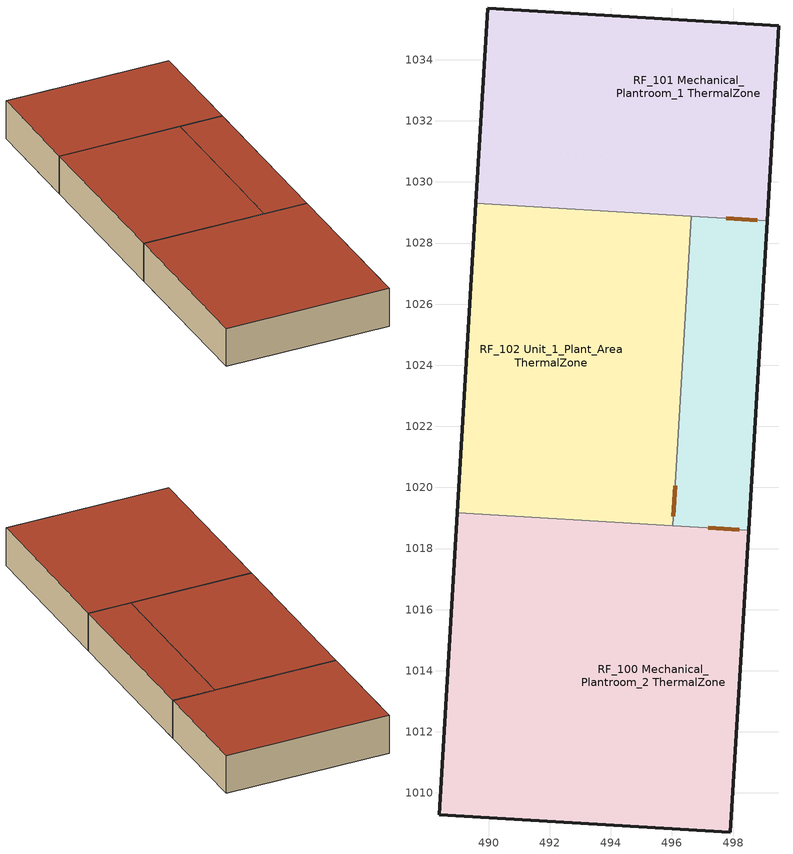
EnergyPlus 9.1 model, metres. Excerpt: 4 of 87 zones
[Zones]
RF_100 Mechanical_Plantroom_2 ThermalZone
 floor to 02_114 Office ThermalZone (Ceiling): 492.86,1018.94 498.5,1018.6 497.91,1008.72 492.27,1009.06 z30.25
 floor to 02_115 Office ThermalZone (Ceiling): 488.97,1019.17 492.86,1018.94 492.27,1009.06 488.38,1009.29 z30.25
 wall outside (Exterior Wall): 488.97,1019.17 488.38,1009.29 497.91,1008.72 498.5,1018.6 z30.25:32.55
 wall to RF_102 Unit_1_Plant_Area ThermalZone (Interior Wall): 496.03,1018.75 488.97,1019.17 z30.25:32.55
 wall to RF_103 Plant_Entrance ThermalZone (Interior Wall): 498.5,1018.6 496.03,1018.75 z30.25:32.55
 door inside: 498.2,1018.62 497.19,1018.68 z30.25:32.36
 roof outside (Roof): 488.38,1009.29 497.91,1008.72 498.5,1018.6 488.97,1019.17 z32.55
RF_101 Mechanical_Plantroom_1 ThermalZone
 floor to 02_104 Riser_2 ThermalZone (Ceiling): 496.73,1030.68 497.67,1030.62 497.57,1028.83 496.62,1028.88 z30.25
 floor to 02_109 Riser_1 ThermalZone (Ceiling): 496.82,1032.24 497.77,1032.19 497.67,1030.62 496.73,1030.68 z30.25
 floor to 02_110 Void ThermalZone (Ceiling): 497.63,1029.88 499.18,1029.78 499.11,1028.73 497.57,1028.83 z30.25
 floor to 02_111 Void ThermalZone (Ceiling): 497.73,1031.62 499.28,1031.53 499.18,1029.78 497.63,1029.88 z30.25
 floor to 02_112 Shared_Lobby_Entrance ThermalZone (Ceiling): 495.29,1032.34 496.82,1032.24 496.62,1028.88 495.09,1028.98 z30.25
 floor to 02_113 Office ThermalZone (Ceiling): 489.69,1031.1 495.2,1030.77 495.09,1028.98 489.58,1029.31 z30.25
 floor to 02_116 Unit_8_Office ThermalZone (Ceiling): 489.96,1035.7 493.86,1035.46 493.58,1030.87 489.69,1031.1 z30.25
 floor to 02_117 Unit_8_Office ThermalZone (Ceiling): 493.86,1035.46 499.5,1035.12 499.28,1031.53 497.73,1031.62 497.77,1032.19 496.82,1032.24 495.29,1032.34 495.2,1030.77 493.58,1030.87 z30.25
 wall outside (Exterior Wall): 499.11,1028.73 499.5,1035.12 489.96,1035.7 489.58,1029.31 z30.25:32.55
 wall to RF_102 Unit_1_Plant_Area ThermalZone (Interior Wall): 489.58,1029.31 496.64,1028.88 z30.25:32.55
 wall to RF_103 Plant_Entrance ThermalZone (Interior Wall): 496.64,1028.88 499.11,1028.73 z30.25:32.55
 door inside: 497.78,1028.82 498.79,1028.75 z30.25:32.36
 roof outside (Roof): 489.58,1029.31 499.11,1028.73 499.5,1035.12 489.96,1035.7 z32.55
RF_102 Unit_1_Plant_Area ThermalZone
 floor to 02_105 Riser_3 ThermalZone (Ceiling): 496.62,1028.88 496.64,1028.88 496.51,1026.74 496.49,1026.74 z30.25
 floor to 02_108 Riser_4 ThermalZone (Ceiling): 496.49,1026.74 496.51,1026.74 496.41,1025.04 496.39,1025.04 z30.25
 floor to 02_112 Shared_Lobby_Entrance ThermalZone (Ceiling): 495.09,1028.98 496.62,1028.88 496.39,1025.04 496.41,1025.04 496.06,1019.2 494.51,1019.29 z30.25
 floor to 02_113 Office ThermalZone (Ceiling): 489.58,1029.31 495.09,1028.98 494.51,1019.29 489,1019.62 z30.25
 floor to 02_114 Office ThermalZone (Ceiling): 492.89,1019.39 496.06,1019.2 496.03,1018.75 492.86,1018.94 z30.25
 floor to 02_115 Office ThermalZone (Ceiling): 489,1019.62 492.89,1019.39 492.86,1018.94 488.97,1019.17 z30.25
 wall outside (Exterior Wall): 489.58,1029.31 488.97,1019.17 z30.25:32.55
 wall to RF_103 Plant_Entrance ThermalZone (Interior Wall): 496.03,1018.75 496.64,1028.88 z30.25:32.55
 door inside: 496.05,1019.06 496.11,1020.06 z30.25:32.36
 roof outside (Roof): 488.97,1019.17 496.03,1018.75 496.64,1028.88 489.58,1029.31 z32.55
RF_103 Plant_Entrance ThermalZone
 floor to 02_103 Lift ThermalZone (Ceiling): 497.57,1028.83 499.11,1028.73 498.98,1026.59 497.44,1026.68 z30.25
 floor to 02_105 Riser_3 ThermalZone (Ceiling): 496.64,1028.88 497.57,1028.83 497.44,1026.68 496.51,1026.74 z30.25
 floor to 02_106 Lobby ThermalZone (Ceiling): 497.44,1026.68 498.98,1026.59 498.75,1022.73 497.21,1022.82 z30.25
 floor to 02_107 Staircase_Lobby ThermalZone (Ceiling): 497.21,1022.82 498.75,1022.73 498.53,1019.05 496.98,1019.14 z30.25
 floor to 02_108 Riser_4 ThermalZone (Ceiling): 496.51,1026.74 497.44,1026.68 497.34,1024.98 496.41,1025.04 z30.25
 floor to 02_112 Shared_Lobby_Entrance ThermalZone (Ceiling): 496.41,1025.04 497.34,1024.98 496.98,1019.14 496.06,1019.2 z30.25
 floor to 02_114 Office ThermalZone (Ceiling): 496.06,1019.2 498.53,1019.05 498.5,1018.6 496.03,1018.75 z30.25
 wall outside (Exterior Wall): 498.5,1018.6 499.11,1028.73 z30.25:32.55
 roof outside (Roof): 496.03,1018.75 498.5,1018.6 499.11,1028.73 496.64,1028.88 z32.55
[Building]
bldg-1
[Site:Location]
SAN_FRANCISCO: Latitude {deg}=37.62; Longitude {deg}=-122.38; Time Zone {hr}=-8; Elevation {m}=5
[Construction]
Ceiling; Exterior Wall; Interior Wall; Roof: 
[Zone]
RF_100 Mechanical_Plantroom_2 ThermalZone; RF_101 Mechanical_Plantroom_1 ThermalZone; RF_102 Unit_1_Plant_Area ThermalZone; RF_103 Plant_Entrance ThermalZone
